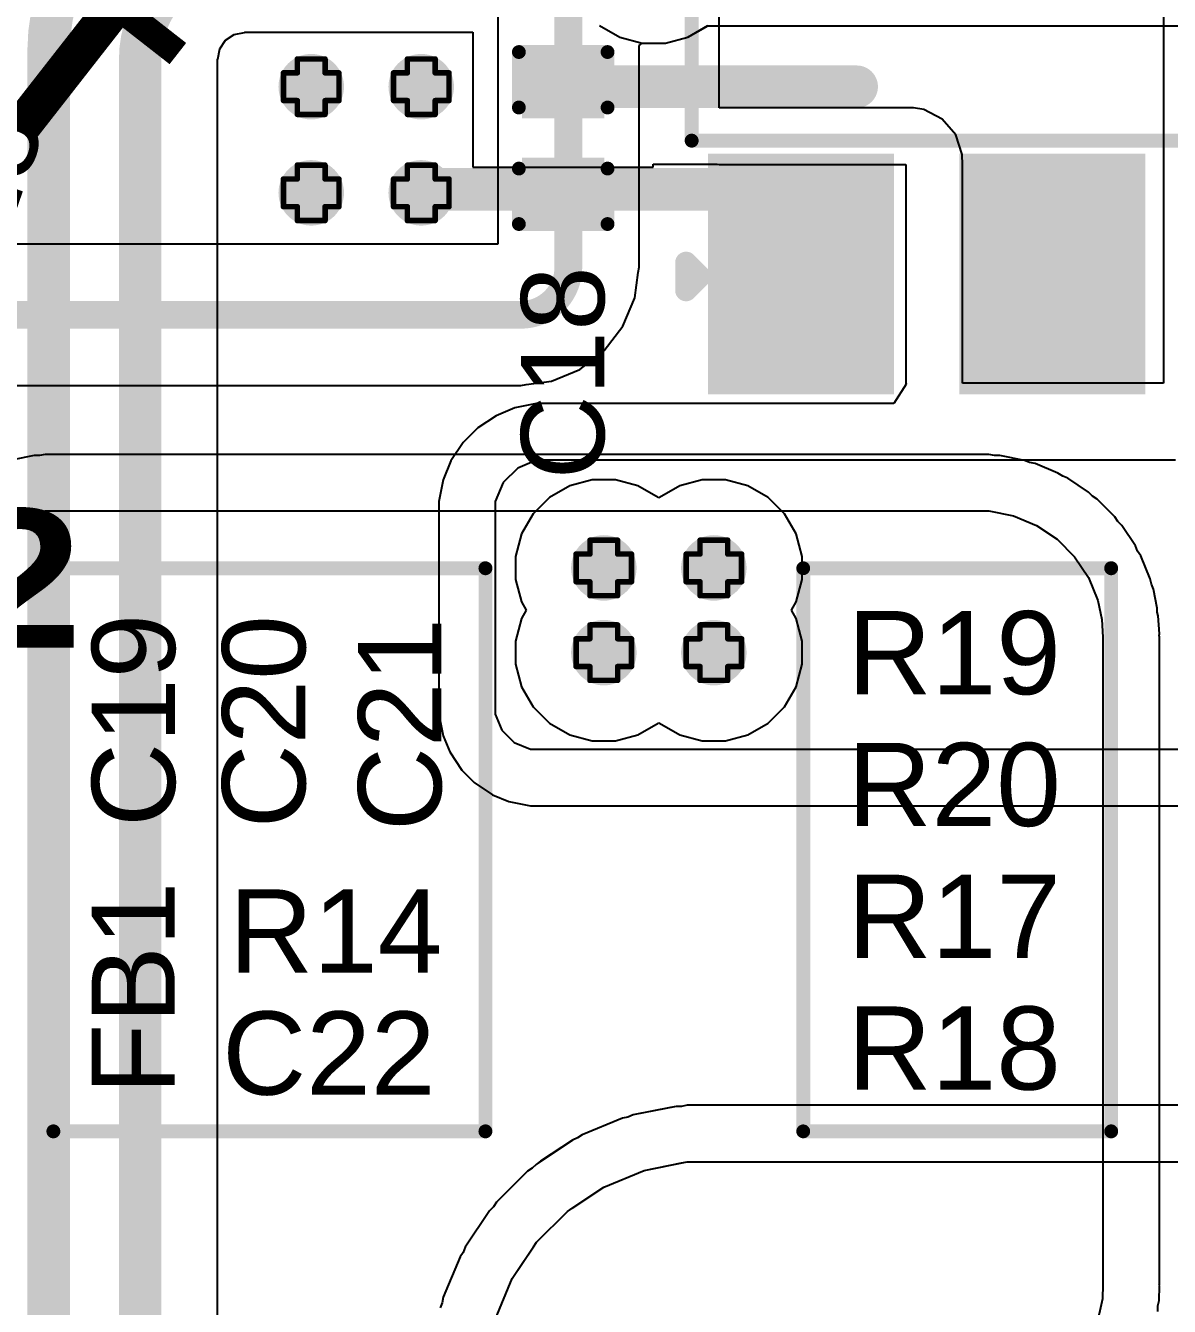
# Model space of a CAD drawing. Header units: inches. Extents: x -18 to 202, y -11 to 119.
# Drawn here: x -0.67 to 9.8, y 36.27 to 48 of the extents above; entities that cross this region are included whole.
import ezdxf

# ---------------------------------------------------------------- set-up
doc = ezdxf.new("R2010")
doc.units = ezdxf.units.IN
for name, color, linetype in [('Board Outline', 216, 'Continuous'), ('Bottom Layer', 5, 'Continuous'), ('Drill Drawing', 1, 'Continuous'), ('Ground', 16, 'Continuous'), ('Power', 76, 'Continuous'), ('Top Layer', 1, 'Continuous'), ('Top Overlay', 2, 'Continuous'), ('Top Paste', 8, 'Continuous'), ('Top Solder', 216, 'Continuous'), ('Via Holes', 16, 'Continuous')]:
    doc.layers.add(name, color=color, linetype=linetype)
doc.styles.add('Arial', font='', dxfattribs={"height": 0.2})
doc.styles.add('Arial Black_Bold', font='', dxfattribs={"height": 0.2})
doc.styles.get('Arial').set_extended_font_data('Arial')
doc.styles.get('Arial Black_Bold').set_extended_font_data('Arial Black', bold=True)

# ---------------------------------------------------------------- blocks, each defined once
blk = doc.blocks.new('SOT__223_14')
at = {"layer": 'Top Layer'}
for points in [[(-1.9, 4.05), (1.9, 4.05), (1.9, 2.05), (-1.9, 2.05)], [(-3.05, -2.05), (-1.55, -2.05), (-1.55, -4.05), (-3.05, -4.05)], [(-0.75, -2.05), (0.75, -2.05), (0.75, -4.05), (-0.75, -4.05)], [(1.55, -2.05), (3.05, -2.05), (3.05, -4.05), (1.55, -4.05)]]:
    blk.add_hatch(color=1, dxfattribs=at).paths.add_polyline_path(points)
at = {"layer": 'Top Paste'}
for points in [[(-1.9, 4.05), (1.9, 4.05), (1.9, 2.05), (-1.9, 2.05)], [(-3.05, -2.05), (-1.55, -2.05), (-1.55, -4.05), (-3.05, -4.05)], [(-0.75, -2.05), (0.75, -2.05), (0.75, -4.05), (-0.75, -4.05)], [(1.55, -2.05), (3.05, -2.05), (3.05, -4.05), (1.55, -4.05)]]:
    blk.add_hatch(color=8, dxfattribs=at).paths.add_polyline_path(points)
at = {"layer": 'Top Solder'}
for points in [[(-2.002, 4.152), (2.002, 4.152), (2.002, 1.948), (-2.002, 1.948)], [(-3.152, -1.948), (-1.448, -1.948), (-1.448, -4.152), (-3.152, -4.152)], [(-0.852, -1.948), (0.852, -1.948), (0.852, -4.152), (-0.852, -4.152)], [(1.448, -1.948), (3.152, -1.948), (3.152, -4.152), (1.448, -4.152)]]:
    blk.add_hatch(color=216, dxfattribs=at).paths.add_polyline_path(points)
at = {"layer": 'Top Overlay'}
for points, const_width in [([(-3.302, 1.803), (3.302, 1.803)], 0.127), ([(-3.302, -1.829), (-3.302, 1.803)], 0.127), ([(3.302, -1.829), (3.302, 1.803)], 0.127), ([(-3.302, -1.829), (3.302, -1.829)], 0.127), ([(-3.353, -2.946), (-3.226, -3.073)], 0.2), ([(-3.353, -2.946), (-3.353, -3.2)], 0.2), ([(-3.353, -3.2), (-3.226, -3.073)], 0.2)]:
    blk.add_lwpolyline(points, dxfattribs=dict(at, const_width=const_width))
for points, const_width in [([(-3.334, 1.803, 1), (-3.27, 1.803, 1)], 0.0635), ([(-3.334, 1.803, 1), (-3.27, 1.803, 1)], 0.0635), ([(3.27, 1.803, 1), (3.334, 1.803, 1)], 0.0635), ([(3.27, 1.803, 1), (3.334, 1.803, 1)], 0.0635), ([(-3.334, -1.829, 1), (-3.27, -1.829, 1)], 0.0635), ([(-3.334, -1.829, 1), (-3.27, -1.829, 1)], 0.0635), ([(3.27, -1.829, 1), (3.334, -1.829, 1)], 0.0635), ([(3.27, -1.829, 1), (3.334, -1.829, 1)], 0.0635), ([(-3.403, -2.946, 1), (-3.303, -2.946, 1)], 0.1), ([(-3.403, -2.946, 1), (-3.303, -2.946, 1)], 0.1), ([(-3.276, -3.073, 1), (-3.176, -3.073, 1)], 0.1), ([(-3.276, -3.073, 1), (-3.176, -3.073, 1)], 0.1), ([(-3.403, -3.2, 1), (-3.303, -3.2, 1)], 0.1), ([(-3.403, -3.2, 1), (-3.303, -3.2, 1)], 0.1)]:
    blk.add_lwpolyline(points, format="xyb", close=True, dxfattribs=dict(at, const_width=const_width))
blk = doc.blocks.new('C___0402_91')
at = {"layer": 'Top Layer'}
for points in [[(-0.699, -0.318), (-0.699, 0.318), (-0.241, 0.318), (-0.241, -0.318)], [(0.241, -0.318), (0.241, 0.318), (0.699, 0.318), (0.699, -0.318)]]:
    blk.add_hatch(color=1, dxfattribs=at).paths.add_polyline_path(points)
at = {"layer": 'Top Paste'}
for points in [[(-0.699, -0.318), (-0.699, 0.318), (-0.241, 0.318), (-0.241, -0.318)], [(0.241, -0.318), (0.241, 0.318), (0.699, 0.318), (0.699, -0.318)]]:
    blk.add_hatch(color=8, dxfattribs=at).paths.add_polyline_path(points)
at = {"layer": 'Top Solder'}
for points in [[(-0.758, -0.377), (-0.758, 0.377), (-0.181, 0.377), (-0.181, -0.377)], [(0.181, -0.377), (0.181, 0.377), (0.758, 0.377), (0.758, -0.377)]]:
    blk.add_hatch(color=216, dxfattribs=at).paths.add_polyline_path(points)
at = {"layer": 'Top Overlay', "const_width": 0.127}
for points in [[(-0.787, 0.406), (-0.787, -0.406)], [(-0.787, 0.406), (-0.279, 0.406)], [(0.279, 0.406), (0.787, 0.406)], [(0.787, 0.406), (0.787, -0.406)], [(-0.787, -0.406), (-0.279, -0.406)], [(0.279, -0.406), (0.787, -0.406)]]:
    blk.add_lwpolyline(points, dxfattribs=at)
at = {"layer": 'Top Overlay', "const_width": 0.0635}
for points in [[(-0.819, 0.406, 1), (-0.756, 0.406, 1)], [(-0.819, 0.406, 1), (-0.756, 0.406, 1)], [(-0.311, 0.406, 1), (-0.248, 0.406, 1)], [(0.248, 0.406, 1), (0.311, 0.406, 1)], [(0.756, 0.406, 1), (0.819, 0.406, 1)], [(0.756, 0.406, 1), (0.819, 0.406, 1)], [(-0.819, -0.406, 1), (-0.756, -0.406, 1)], [(-0.819, -0.406, 1), (-0.756, -0.406, 1)], [(-0.311, -0.406, 1), (-0.248, -0.406, 1)], [(0.248, -0.406, 1), (0.311, -0.406, 1)], [(0.756, -0.406, 1), (0.819, -0.406, 1)], [(0.756, -0.406, 1), (0.819, -0.406, 1)]]:
    blk.add_lwpolyline(points, format="xyb", close=True, dxfattribs=at)

msp = doc.modelspace()

# ---------------------------------------------------------------- hatches: boundary and pattern name
at = {"layer": 'Bottom Layer'}
h = msp.add_hatch(color=5, dxfattribs=at)
edge = h.paths.add_edge_path()
edge.add_arc((1.947, 47.438), 0.3, 0, 360)
h = msp.add_hatch(color=5, dxfattribs=at)
edge = h.paths.add_edge_path()
edge.add_arc((2.954, 47.438), 0.3, 0, 360)
h = msp.add_hatch(color=5, dxfattribs=at)
edge = h.paths.add_edge_path()
edge.add_arc((1.947, 46.466), 0.3, 0, 360)
h = msp.add_hatch(color=5, dxfattribs=at)
edge = h.paths.add_edge_path()
edge.add_arc((2.954, 46.466), 0.3, 0, 360)
h = msp.add_hatch(color=5, dxfattribs=at)
edge = h.paths.add_edge_path()
edge.add_arc((4.626, 43.031), 0.3, 0, 360)
h = msp.add_hatch(color=5, dxfattribs=at)
edge = h.paths.add_edge_path()
edge.add_arc((5.633, 43.031), 0.3, 0, 360)
h = msp.add_hatch(color=5, dxfattribs=at)
edge = h.paths.add_edge_path()
edge.add_arc((4.626, 42.255), 0.3, 0, 360)
h = msp.add_hatch(color=5, dxfattribs=at)
edge = h.paths.add_edge_path()
edge.add_arc((5.633, 42.255), 0.3, 0, 360)
at = {"layer": 'Ground'}
h = msp.add_hatch(color=16, dxfattribs=at)
edge = h.paths.add_edge_path()
edge.add_arc((1.947, 47.438), 0.3, 0, 360)
h = msp.add_hatch(color=16, dxfattribs=at)
edge = h.paths.add_edge_path()
edge.add_arc((2.954, 47.438), 0.3, 0, 360)
h = msp.add_hatch(color=16, dxfattribs=at)
edge = h.paths.add_edge_path()
edge.add_arc((1.947, 46.466), 0.3, 0, 360)
h = msp.add_hatch(color=16, dxfattribs=at)
edge = h.paths.add_edge_path()
edge.add_arc((2.954, 46.466), 0.3, 0, 360)
h = msp.add_hatch(color=16, dxfattribs=at)
edge = h.paths.add_edge_path()
edge.add_arc((4.626, 43.031), 0.3, 0, 360)
h = msp.add_hatch(color=16, dxfattribs=at)
edge = h.paths.add_edge_path()
edge.add_arc((5.633, 43.031), 0.3, 0, 360)
h = msp.add_hatch(color=16, dxfattribs=at)
edge = h.paths.add_edge_path()
edge.add_arc((4.626, 42.255), 0.3, 0, 360)
h = msp.add_hatch(color=16, dxfattribs=at)
edge = h.paths.add_edge_path()
edge.add_arc((5.633, 42.255), 0.3, 0, 360)
at = {"layer": 'Power'}
h = msp.add_hatch(color=76, dxfattribs=at)
edge = h.paths.add_edge_path()
edge.add_arc((1.947, 47.438), 0.3, 0, 360)
h = msp.add_hatch(color=76, dxfattribs=at)
edge = h.paths.add_edge_path()
edge.add_arc((2.954, 47.438), 0.3, 0, 360)
h = msp.add_hatch(color=76, dxfattribs=at)
edge = h.paths.add_edge_path()
edge.add_arc((1.947, 46.466), 0.3, 0, 360)
h = msp.add_hatch(color=76, dxfattribs=at)
edge = h.paths.add_edge_path()
edge.add_arc((2.954, 46.466), 0.3, 0, 360)
h = msp.add_hatch(color=76, dxfattribs=at)
edge = h.paths.add_edge_path()
edge.add_arc((4.626, 43.031), 0.3, 0, 360)
h = msp.add_hatch(color=76, dxfattribs=at)
edge = h.paths.add_edge_path()
edge.add_arc((5.633, 43.031), 0.3, 0, 360)
h = msp.add_hatch(color=76, dxfattribs=at)
edge = h.paths.add_edge_path()
edge.add_arc((4.626, 42.255), 0.3, 0, 360)
h = msp.add_hatch(color=76, dxfattribs=at)
edge = h.paths.add_edge_path()
edge.add_arc((5.633, 42.255), 0.3, 0, 360)
at = {"layer": 'Top Layer'}
h = msp.add_hatch(color=1, dxfattribs=at)
edge = h.paths.add_edge_path()
edge.add_arc((1.947, 47.438), 0.3, 0, 360)
h = msp.add_hatch(color=1, dxfattribs=at)
edge = h.paths.add_edge_path()
edge.add_arc((2.954, 47.438), 0.3, 0, 360)
h = msp.add_hatch(color=1, dxfattribs=at)
edge = h.paths.add_edge_path()
edge.add_arc((1.947, 46.466), 0.3, 0, 360)
h = msp.add_hatch(color=1, dxfattribs=at)
edge = h.paths.add_edge_path()
edge.add_arc((2.954, 46.466), 0.3, 0, 360)
h = msp.add_hatch(color=1, dxfattribs=at)
edge = h.paths.add_edge_path()
edge.add_arc((4.626, 43.031), 0.3, 0, 360)
h = msp.add_hatch(color=1, dxfattribs=at)
edge = h.paths.add_edge_path()
edge.add_arc((5.633, 43.031), 0.3, 0, 360)
h = msp.add_hatch(color=1, dxfattribs=at)
edge = h.paths.add_edge_path()
edge.add_arc((4.626, 42.255), 0.3, 0, 360)
h = msp.add_hatch(color=1, dxfattribs=at)
edge = h.paths.add_edge_path()
edge.add_arc((5.633, 42.255), 0.3, 0, 360)
at = {"layer": 'Via Holes'}
h = msp.add_hatch(color=7, dxfattribs=at)
edge = h.paths.add_edge_path()
edge.add_arc((1.947, 47.438), 0.15, 0, 360)
h = msp.add_hatch(color=7, dxfattribs=at)
edge = h.paths.add_edge_path()
edge.add_arc((2.954, 47.438), 0.15, 0, 360)
h = msp.add_hatch(color=7, dxfattribs=at)
edge = h.paths.add_edge_path()
edge.add_arc((1.947, 46.466), 0.15, 0, 360)
h = msp.add_hatch(color=7, dxfattribs=at)
edge = h.paths.add_edge_path()
edge.add_arc((2.954, 46.466), 0.15, 0, 360)
h = msp.add_hatch(color=7, dxfattribs=at)
edge = h.paths.add_edge_path()
edge.add_arc((4.626, 43.031), 0.15, 0, 360)
h = msp.add_hatch(color=7, dxfattribs=at)
edge = h.paths.add_edge_path()
edge.add_arc((5.633, 43.031), 0.15, 0, 360)
h = msp.add_hatch(color=7, dxfattribs=at)
edge = h.paths.add_edge_path()
edge.add_arc((4.626, 42.255), 0.15, 0, 360)
h = msp.add_hatch(color=7, dxfattribs=at)
edge = h.paths.add_edge_path()
edge.add_arc((5.633, 42.255), 0.15, 0, 360)

# ---------------------------------------------------------------- linework, layer by layer
at = {"layer": 'Board Outline', "const_width": 0.254}
msp.add_lwpolyline([(44.23, 62.31, -3.535496), (7.565, 62.289)], format="xyb", dxfattribs=at)
at = {"layer": 'Bottom Layer'}
for p, q in [((4.587, 47.998), (4.771, 47.892)), ((5.395, 47.892), (5.579, 47.998)), ((4.771, 47.892), (4.977, 47.837)), ((5.189, 47.837), (5.395, 47.892)), ((4.977, 47.837), (5.189, 47.837)), ((4.314, 43.784), (4.129, 43.677)), ((4.519, 43.839), (4.314, 43.784)), ((4.732, 43.839), (4.519, 43.839)), ((4.937, 43.784), (4.732, 43.839)), ((5.122, 43.677), (4.937, 43.784)), ((5.322, 43.784), (5.137, 43.677)), ((5.527, 43.839), (5.322, 43.784)), ((5.74, 43.839), (5.527, 43.839)), ((5.945, 43.784), (5.74, 43.839)), ((6.13, 43.677), (5.945, 43.784)), ((4.129, 43.677), (3.979, 43.527)), ((5.129, 43.669), (5.122, 43.677)), ((5.137, 43.677), (5.129, 43.669)), ((6.28, 43.527), (6.13, 43.677)), ((3.979, 43.527), (3.873, 43.343)), ((6.386, 43.343), (6.28, 43.527)), ((3.873, 43.343), (3.818, 43.137)), ((6.441, 43.137), (6.386, 43.343)), ((3.818, 43.137), (3.818, 42.924)), ((6.441, 42.924), (6.441, 43.137)), ((3.818, 42.924), (3.873, 42.719)), ((6.386, 42.719), (6.441, 42.924)), ((3.873, 42.719), (3.916, 42.643)), ((6.343, 42.643), (6.386, 42.719)), ((3.916, 42.643), (3.873, 42.567)), ((6.386, 42.567), (6.343, 42.643)), ((3.873, 42.567), (3.818, 42.361)), ((6.441, 42.361), (6.386, 42.567)), ((3.818, 42.361), (3.818, 42.149)), ((6.441, 42.149), (6.441, 42.361)), ((3.818, 42.149), (3.873, 41.943)), ((6.386, 41.943), (6.441, 42.149)), ((3.873, 41.943), (3.979, 41.759)), ((6.28, 41.759), (6.386, 41.943)), ((3.979, 41.759), (4.129, 41.608)), ((6.13, 41.608), (6.28, 41.759)), ((4.129, 41.608), (4.314, 41.502)), ((4.937, 41.502), (5.122, 41.608)), ((5.122, 41.608), (5.129, 41.616)), ((5.129, 41.616), (5.137, 41.608)), ((5.137, 41.608), (5.322, 41.502)), ((5.945, 41.502), (6.13, 41.608)), ((4.314, 41.502), (4.519, 41.447)), ((4.519, 41.447), (4.732, 41.447)), ((4.732, 41.447), (4.937, 41.502)), ((5.322, 41.502), (5.527, 41.447)), ((5.527, 41.447), (5.74, 41.447)), ((5.74, 41.447), (5.945, 41.502)), ((4.894, 38.022), (4.847, 38.002)), ((5.237, 38.09), (4.894, 38.022)), ((5.287, 38.1), (5.237, 38.09)), ((5.237, 38.09), (5.237, 38.09)), ((5.338, 38.1), (5.287, 38.1)), ((5.388, 38.11), (5.338, 38.1)), ((5.338, 38.1), (5.338, 38.1)), ((5.338, 38.1), (5.338, 38.1)), ((5.439, 38.11), (5.388, 38.11)), ((5.588, 38.11), (5.439, 38.11)), ((5.439, 38.11), (5.439, 38.11)), ((13.788, 38.11), (5.588, 38.11)), ((4.797, 37.992), (4.427, 37.839)), ((4.847, 38.002), (4.797, 37.992)), ((4.338, 37.791), (4.047, 37.597)), ((4.385, 37.811), (4.338, 37.791)), ((4.427, 37.839), (4.385, 37.811)), ((4.005, 37.569), (3.969, 37.533)), ((4.047, 37.597), (4.005, 37.569)), ((4.047, 37.597), (4.047, 37.597)), ((4.995, 37.514), (5.338, 37.582)), ((5.338, 37.582), (5.388, 37.592)), ((5.338, 37.582), (5.338, 37.582)), ((5.388, 37.592), (5.439, 37.592)), ((5.439, 37.592), (5.588, 37.592)), ((5.439, 37.592), (5.439, 37.592)), ((5.588, 37.592), (13.811, 37.592)), ((3.926, 37.505), (3.643, 37.222)), ((3.969, 37.533), (3.926, 37.505)), ((4.625, 37.361), (4.995, 37.514)), ((4.335, 37.167), (4.625, 37.361)), ((3.643, 37.222), (3.615, 37.179)), ((3.579, 37.143), (3.357, 36.81)), ((3.615, 37.179), (3.579, 37.143)), ((4.01, 36.855), (4.293, 37.138)), ((4.293, 37.138), (4.335, 37.167)), ((4.335, 37.167), (4.335, 37.167)), ((3.981, 36.813), (4.01, 36.855)), ((3.309, 36.721), (3.156, 36.351)), ((3.337, 36.763), (3.309, 36.721)), ((3.357, 36.81), (3.337, 36.763)), ((3.787, 36.523), (3.981, 36.813)), ((3.981, 36.813), (3.981, 36.813)), ((3.634, 36.153), (3.787, 36.523)), ((3.146, 36.301), (3.126, 36.254)), ((3.156, 36.351), (3.146, 36.301))]:
    msp.add_line(p, q, dxfattribs=at)
at = {"layer": 'Drill Drawing', "const_width": 0.0508}
for points in [[(1.82, 47.565), (1.82, 47.692)], [(1.82, 47.692), (2.074, 47.692)], [(2.074, 47.565), (2.074, 47.692)], [(2.827, 47.565), (2.827, 47.692)], [(2.827, 47.692), (3.081, 47.692)], [(3.081, 47.565), (3.081, 47.692)], [(1.693, 47.311), (1.693, 47.565)], [(1.693, 47.565), (1.82, 47.565)], [(2.074, 47.565), (2.201, 47.565)], [(2.201, 47.311), (2.201, 47.565)], [(2.7, 47.311), (2.7, 47.565)], [(2.7, 47.565), (2.827, 47.565)], [(3.081, 47.565), (3.208, 47.565)], [(3.208, 47.311), (3.208, 47.565)], [(1.693, 47.311), (1.82, 47.311)], [(1.82, 47.184), (1.82, 47.311)], [(2.074, 47.311), (2.201, 47.311)], [(2.074, 47.184), (2.074, 47.311)], [(2.7, 47.311), (2.827, 47.311)], [(2.827, 47.184), (2.827, 47.311)], [(3.081, 47.311), (3.208, 47.311)], [(3.081, 47.184), (3.081, 47.311)], [(1.82, 47.184), (2.074, 47.184)], [(2.827, 47.184), (3.081, 47.184)], [(1.82, 46.593), (1.82, 46.72)], [(1.82, 46.72), (2.074, 46.72)], [(2.074, 46.593), (2.074, 46.72)], [(2.827, 46.593), (2.827, 46.72)], [(2.827, 46.72), (3.081, 46.72)], [(3.081, 46.593), (3.081, 46.72)], [(1.693, 46.339), (1.693, 46.593)], [(1.693, 46.593), (1.82, 46.593)], [(2.074, 46.593), (2.201, 46.593)], [(2.201, 46.339), (2.201, 46.593)], [(2.7, 46.339), (2.7, 46.593)], [(2.7, 46.593), (2.827, 46.593)], [(3.081, 46.593), (3.208, 46.593)], [(3.208, 46.339), (3.208, 46.593)], [(1.693, 46.339), (1.82, 46.339)], [(1.82, 46.212), (1.82, 46.339)], [(2.074, 46.339), (2.201, 46.339)], [(2.074, 46.212), (2.074, 46.339)], [(2.7, 46.339), (2.827, 46.339)], [(2.827, 46.212), (2.827, 46.339)], [(3.081, 46.339), (3.208, 46.339)], [(3.081, 46.212), (3.081, 46.339)], [(1.82, 46.212), (2.074, 46.212)], [(2.827, 46.212), (3.081, 46.212)], [(4.499, 43.158), (4.499, 43.285)], [(4.499, 43.285), (4.753, 43.285)], [(4.753, 43.158), (4.753, 43.285)], [(5.506, 43.158), (5.506, 43.285)], [(5.506, 43.285), (5.76, 43.285)], [(5.76, 43.158), (5.76, 43.285)], [(4.372, 42.904), (4.372, 43.158)], [(4.372, 43.158), (4.499, 43.158)], [(4.753, 43.158), (4.88, 43.158)], [(4.88, 42.904), (4.88, 43.158)], [(5.379, 42.904), (5.379, 43.158)], [(5.379, 43.158), (5.506, 43.158)], [(5.76, 43.158), (5.887, 43.158)], [(5.887, 42.904), (5.887, 43.158)], [(4.372, 42.904), (4.499, 42.904)], [(4.499, 42.777), (4.499, 42.904)], [(4.753, 42.904), (4.88, 42.904)], [(4.753, 42.777), (4.753, 42.904)], [(5.379, 42.904), (5.506, 42.904)], [(5.506, 42.777), (5.506, 42.904)], [(5.76, 42.904), (5.887, 42.904)], [(5.76, 42.777), (5.76, 42.904)], [(4.499, 42.777), (4.753, 42.777)], [(5.506, 42.777), (5.76, 42.777)], [(4.499, 42.382), (4.499, 42.509)], [(4.499, 42.509), (4.753, 42.509)], [(4.753, 42.382), (4.753, 42.509)], [(5.506, 42.382), (5.506, 42.509)], [(5.506, 42.509), (5.76, 42.509)], [(5.76, 42.382), (5.76, 42.509)], [(4.372, 42.128), (4.372, 42.382)], [(4.372, 42.382), (4.499, 42.382)], [(4.753, 42.382), (4.88, 42.382)], [(4.88, 42.128), (4.88, 42.382)], [(5.379, 42.128), (5.379, 42.382)], [(5.379, 42.382), (5.506, 42.382)], [(5.76, 42.382), (5.887, 42.382)], [(5.887, 42.128), (5.887, 42.382)], [(4.372, 42.128), (4.499, 42.128)], [(4.499, 42.001), (4.499, 42.128)], [(4.753, 42.128), (4.88, 42.128)], [(4.753, 42.001), (4.753, 42.128)], [(5.379, 42.128), (5.506, 42.128)], [(5.506, 42.001), (5.506, 42.128)], [(5.76, 42.128), (5.887, 42.128)], [(5.76, 42.001), (5.76, 42.128)], [(4.499, 42.001), (4.753, 42.001)], [(5.506, 42.001), (5.76, 42.001)]]:
    msp.add_lwpolyline(points, dxfattribs=at)
at = {"layer": 'Drill Drawing', "const_width": 0.0254}
for points in [[(1.807, 47.692, 1), (1.832, 47.692, 1)], [(1.807, 47.692, 1), (1.832, 47.692, 1)], [(2.061, 47.692, 1), (2.086, 47.692, 1)], [(2.061, 47.692, 1), (2.086, 47.692, 1)], [(2.815, 47.692, 1), (2.84, 47.692, 1)], [(2.815, 47.692, 1), (2.84, 47.692, 1)], [(3.069, 47.692, 1), (3.094, 47.692, 1)], [(3.069, 47.692, 1), (3.094, 47.692, 1)], [(1.68, 47.565, 1), (1.705, 47.565, 1)], [(1.68, 47.565, 1), (1.705, 47.565, 1)], [(1.807, 47.565, 1), (1.832, 47.565, 1)], [(1.807, 47.565, 1), (1.832, 47.565, 1)], [(2.061, 47.565, 1), (2.086, 47.565, 1)], [(2.061, 47.565, 1), (2.086, 47.565, 1)], [(2.188, 47.565, 1), (2.213, 47.565, 1)], [(2.188, 47.565, 1), (2.213, 47.565, 1)], [(2.688, 47.565, 1), (2.713, 47.565, 1)], [(2.688, 47.565, 1), (2.713, 47.565, 1)], [(2.815, 47.565, 1), (2.84, 47.565, 1)], [(2.815, 47.565, 1), (2.84, 47.565, 1)], [(3.069, 47.565, 1), (3.094, 47.565, 1)], [(3.069, 47.565, 1), (3.094, 47.565, 1)], [(3.196, 47.565, 1), (3.221, 47.565, 1)], [(3.196, 47.565, 1), (3.221, 47.565, 1)], [(1.68, 47.311, 1), (1.705, 47.311, 1)], [(1.68, 47.311, 1), (1.705, 47.311, 1)], [(1.807, 47.311, 1), (1.832, 47.311, 1)], [(1.807, 47.311, 1), (1.832, 47.311, 1)], [(2.061, 47.311, 1), (2.086, 47.311, 1)], [(2.061, 47.311, 1), (2.086, 47.311, 1)], [(2.188, 47.311, 1), (2.213, 47.311, 1)], [(2.188, 47.311, 1), (2.213, 47.311, 1)], [(2.688, 47.311, 1), (2.713, 47.311, 1)], [(2.688, 47.311, 1), (2.713, 47.311, 1)], [(2.815, 47.311, 1), (2.84, 47.311, 1)], [(2.815, 47.311, 1), (2.84, 47.311, 1)], [(3.069, 47.311, 1), (3.094, 47.311, 1)], [(3.069, 47.311, 1), (3.094, 47.311, 1)], [(3.196, 47.311, 1), (3.221, 47.311, 1)], [(3.196, 47.311, 1), (3.221, 47.311, 1)], [(1.807, 47.184, 1), (1.832, 47.184, 1)], [(1.807, 47.184, 1), (1.832, 47.184, 1)], [(2.061, 47.184, 1), (2.086, 47.184, 1)], [(2.061, 47.184, 1), (2.086, 47.184, 1)], [(2.815, 47.184, 1), (2.84, 47.184, 1)], [(2.815, 47.184, 1), (2.84, 47.184, 1)], [(3.069, 47.184, 1), (3.094, 47.184, 1)], [(3.069, 47.184, 1), (3.094, 47.184, 1)], [(1.807, 46.72, 1), (1.832, 46.72, 1)], [(1.807, 46.72, 1), (1.832, 46.72, 1)], [(2.061, 46.72, 1), (2.086, 46.72, 1)], [(2.061, 46.72, 1), (2.086, 46.72, 1)], [(2.815, 46.72, 1), (2.84, 46.72, 1)], [(2.815, 46.72, 1), (2.84, 46.72, 1)], [(3.069, 46.72, 1), (3.094, 46.72, 1)], [(3.069, 46.72, 1), (3.094, 46.72, 1)], [(1.68, 46.593, 1), (1.705, 46.593, 1)], [(1.68, 46.593, 1), (1.705, 46.593, 1)], [(1.807, 46.593, 1), (1.832, 46.593, 1)], [(1.807, 46.593, 1), (1.832, 46.593, 1)], [(2.061, 46.593, 1), (2.086, 46.593, 1)], [(2.061, 46.593, 1), (2.086, 46.593, 1)], [(2.188, 46.593, 1), (2.213, 46.593, 1)], [(2.188, 46.593, 1), (2.213, 46.593, 1)], [(2.688, 46.593, 1), (2.713, 46.593, 1)], [(2.688, 46.593, 1), (2.713, 46.593, 1)], [(2.815, 46.593, 1), (2.84, 46.593, 1)], [(2.815, 46.593, 1), (2.84, 46.593, 1)], [(3.069, 46.593, 1), (3.094, 46.593, 1)], [(3.069, 46.593, 1), (3.094, 46.593, 1)], [(3.196, 46.593, 1), (3.221, 46.593, 1)], [(3.196, 46.593, 1), (3.221, 46.593, 1)], [(1.68, 46.339, 1), (1.705, 46.339, 1)], [(1.68, 46.339, 1), (1.705, 46.339, 1)], [(1.807, 46.339, 1), (1.832, 46.339, 1)], [(1.807, 46.339, 1), (1.832, 46.339, 1)], [(2.061, 46.339, 1), (2.086, 46.339, 1)], [(2.061, 46.339, 1), (2.086, 46.339, 1)], [(2.188, 46.339, 1), (2.213, 46.339, 1)], [(2.188, 46.339, 1), (2.213, 46.339, 1)], [(2.688, 46.339, 1), (2.713, 46.339, 1)], [(2.688, 46.339, 1), (2.713, 46.339, 1)], [(2.815, 46.339, 1), (2.84, 46.339, 1)], [(2.815, 46.339, 1), (2.84, 46.339, 1)], [(3.069, 46.339, 1), (3.094, 46.339, 1)], [(3.069, 46.339, 1), (3.094, 46.339, 1)], [(3.196, 46.339, 1), (3.221, 46.339, 1)], [(3.196, 46.339, 1), (3.221, 46.339, 1)], [(1.807, 46.212, 1), (1.832, 46.212, 1)], [(1.807, 46.212, 1), (1.832, 46.212, 1)], [(2.061, 46.212, 1), (2.086, 46.212, 1)], [(2.061, 46.212, 1), (2.086, 46.212, 1)], [(2.815, 46.212, 1), (2.84, 46.212, 1)], [(2.815, 46.212, 1), (2.84, 46.212, 1)], [(3.069, 46.212, 1), (3.094, 46.212, 1)], [(3.069, 46.212, 1), (3.094, 46.212, 1)], [(4.486, 43.285, 1), (4.511, 43.285, 1)], [(4.486, 43.285, 1), (4.511, 43.285, 1)], [(4.74, 43.285, 1), (4.765, 43.285, 1)], [(4.74, 43.285, 1), (4.765, 43.285, 1)], [(5.494, 43.285, 1), (5.519, 43.285, 1)], [(5.494, 43.285, 1), (5.519, 43.285, 1)], [(5.748, 43.285, 1), (5.773, 43.285, 1)], [(5.748, 43.285, 1), (5.773, 43.285, 1)], [(4.359, 43.158, 1), (4.384, 43.158, 1)], [(4.359, 43.158, 1), (4.384, 43.158, 1)], [(4.486, 43.158, 1), (4.511, 43.158, 1)], [(4.486, 43.158, 1), (4.511, 43.158, 1)], [(4.74, 43.158, 1), (4.765, 43.158, 1)], [(4.74, 43.158, 1), (4.765, 43.158, 1)], [(4.867, 43.158, 1), (4.892, 43.158, 1)], [(4.867, 43.158, 1), (4.892, 43.158, 1)], [(5.367, 43.158, 1), (5.392, 43.158, 1)], [(5.367, 43.158, 1), (5.392, 43.158, 1)], [(5.494, 43.158, 1), (5.519, 43.158, 1)], [(5.494, 43.158, 1), (5.519, 43.158, 1)], [(5.748, 43.158, 1), (5.773, 43.158, 1)], [(5.748, 43.158, 1), (5.773, 43.158, 1)], [(5.875, 43.158, 1), (5.9, 43.158, 1)], [(5.875, 43.158, 1), (5.9, 43.158, 1)], [(4.359, 42.904, 1), (4.384, 42.904, 1)], [(4.359, 42.904, 1), (4.384, 42.904, 1)], [(4.486, 42.904, 1), (4.511, 42.904, 1)], [(4.486, 42.904, 1), (4.511, 42.904, 1)], [(4.74, 42.904, 1), (4.765, 42.904, 1)], [(4.74, 42.904, 1), (4.765, 42.904, 1)], [(4.867, 42.904, 1), (4.892, 42.904, 1)], [(4.867, 42.904, 1), (4.892, 42.904, 1)], [(5.367, 42.904, 1), (5.392, 42.904, 1)], [(5.367, 42.904, 1), (5.392, 42.904, 1)], [(5.494, 42.904, 1), (5.519, 42.904, 1)], [(5.494, 42.904, 1), (5.519, 42.904, 1)], [(5.748, 42.904, 1), (5.773, 42.904, 1)], [(5.748, 42.904, 1), (5.773, 42.904, 1)], [(5.875, 42.904, 1), (5.9, 42.904, 1)], [(5.875, 42.904, 1), (5.9, 42.904, 1)], [(4.486, 42.777, 1), (4.511, 42.777, 1)], [(4.486, 42.777, 1), (4.511, 42.777, 1)], [(4.74, 42.777, 1), (4.765, 42.777, 1)], [(4.74, 42.777, 1), (4.765, 42.777, 1)], [(5.494, 42.777, 1), (5.519, 42.777, 1)], [(5.494, 42.777, 1), (5.519, 42.777, 1)], [(5.748, 42.777, 1), (5.773, 42.777, 1)], [(5.748, 42.777, 1), (5.773, 42.777, 1)], [(4.486, 42.509, 1), (4.511, 42.509, 1)], [(4.486, 42.509, 1), (4.511, 42.509, 1)], [(4.74, 42.509, 1), (4.765, 42.509, 1)], [(4.74, 42.509, 1), (4.765, 42.509, 1)], [(5.494, 42.509, 1), (5.519, 42.509, 1)], [(5.494, 42.509, 1), (5.519, 42.509, 1)], [(5.748, 42.509, 1), (5.773, 42.509, 1)], [(5.748, 42.509, 1), (5.773, 42.509, 1)], [(4.359, 42.382, 1), (4.384, 42.382, 1)], [(4.359, 42.382, 1), (4.384, 42.382, 1)], [(4.486, 42.382, 1), (4.511, 42.382, 1)], [(4.486, 42.382, 1), (4.511, 42.382, 1)], [(4.74, 42.382, 1), (4.765, 42.382, 1)], [(4.74, 42.382, 1), (4.765, 42.382, 1)], [(4.867, 42.382, 1), (4.892, 42.382, 1)], [(4.867, 42.382, 1), (4.892, 42.382, 1)], [(5.367, 42.382, 1), (5.392, 42.382, 1)], [(5.367, 42.382, 1), (5.392, 42.382, 1)], [(5.494, 42.382, 1), (5.519, 42.382, 1)], [(5.494, 42.382, 1), (5.519, 42.382, 1)], [(5.748, 42.382, 1), (5.773, 42.382, 1)], [(5.748, 42.382, 1), (5.773, 42.382, 1)], [(5.875, 42.382, 1), (5.9, 42.382, 1)], [(5.875, 42.382, 1), (5.9, 42.382, 1)], [(4.359, 42.128, 1), (4.384, 42.128, 1)], [(4.359, 42.128, 1), (4.384, 42.128, 1)], [(4.486, 42.128, 1), (4.511, 42.128, 1)], [(4.486, 42.128, 1), (4.511, 42.128, 1)], [(4.74, 42.128, 1), (4.765, 42.128, 1)], [(4.74, 42.128, 1), (4.765, 42.128, 1)], [(4.867, 42.128, 1), (4.892, 42.128, 1)], [(4.867, 42.128, 1), (4.892, 42.128, 1)], [(5.367, 42.128, 1), (5.392, 42.128, 1)], [(5.367, 42.128, 1), (5.392, 42.128, 1)], [(5.494, 42.128, 1), (5.519, 42.128, 1)], [(5.494, 42.128, 1), (5.519, 42.128, 1)], [(5.748, 42.128, 1), (5.773, 42.128, 1)], [(5.748, 42.128, 1), (5.773, 42.128, 1)], [(5.875, 42.128, 1), (5.9, 42.128, 1)], [(5.875, 42.128, 1), (5.9, 42.128, 1)], [(4.486, 42.001, 1), (4.511, 42.001, 1)], [(4.486, 42.001, 1), (4.511, 42.001, 1)], [(4.74, 42.001, 1), (4.765, 42.001, 1)], [(4.74, 42.001, 1), (4.765, 42.001, 1)], [(5.494, 42.001, 1), (5.519, 42.001, 1)], [(5.494, 42.001, 1), (5.519, 42.001, 1)], [(5.748, 42.001, 1), (5.773, 42.001, 1)], [(5.748, 42.001, 1), (5.773, 42.001, 1)]]:
    msp.add_lwpolyline(points, format="xyb", close=True, dxfattribs=at)
at = {"layer": 'Ground'}
for p, q in [((4.587, 47.998), (4.771, 47.892)), ((5.395, 47.892), (5.579, 47.998)), ((4.771, 47.892), (4.977, 47.837)), ((5.189, 47.837), (5.395, 47.892)), ((4.977, 47.837), (5.189, 47.837)), ((4.314, 43.784), (4.129, 43.677)), ((4.519, 43.839), (4.314, 43.784)), ((4.732, 43.839), (4.519, 43.839)), ((4.937, 43.784), (4.732, 43.839)), ((5.122, 43.677), (4.937, 43.784)), ((5.322, 43.784), (5.137, 43.677)), ((5.527, 43.839), (5.322, 43.784)), ((5.74, 43.839), (5.527, 43.839)), ((5.945, 43.784), (5.74, 43.839)), ((6.13, 43.677), (5.945, 43.784)), ((4.129, 43.677), (3.979, 43.527)), ((5.129, 43.669), (5.122, 43.677)), ((5.137, 43.677), (5.129, 43.669)), ((6.28, 43.527), (6.13, 43.677)), ((3.979, 43.527), (3.873, 43.343)), ((6.386, 43.343), (6.28, 43.527)), ((3.873, 43.343), (3.818, 43.137)), ((6.441, 43.137), (6.386, 43.343)), ((3.818, 43.137), (3.818, 42.924)), ((6.441, 42.924), (6.441, 43.137)), ((3.818, 42.924), (3.873, 42.719)), ((6.386, 42.719), (6.441, 42.924)), ((3.873, 42.719), (3.916, 42.643)), ((6.343, 42.643), (6.386, 42.719)), ((3.916, 42.643), (3.873, 42.567)), ((6.386, 42.567), (6.343, 42.643)), ((3.873, 42.567), (3.818, 42.361)), ((6.441, 42.361), (6.386, 42.567)), ((3.818, 42.361), (3.818, 42.149)), ((6.441, 42.149), (6.441, 42.361)), ((3.818, 42.149), (3.873, 41.943)), ((6.386, 41.943), (6.441, 42.149)), ((3.873, 41.943), (3.979, 41.759)), ((6.28, 41.759), (6.386, 41.943)), ((3.979, 41.759), (4.129, 41.608)), ((6.13, 41.608), (6.28, 41.759)), ((4.129, 41.608), (4.314, 41.502)), ((4.937, 41.502), (5.122, 41.608)), ((5.122, 41.608), (5.129, 41.616)), ((5.129, 41.616), (5.137, 41.608)), ((5.137, 41.608), (5.322, 41.502)), ((5.945, 41.502), (6.13, 41.608)), ((4.314, 41.502), (4.519, 41.447)), ((4.519, 41.447), (4.732, 41.447)), ((4.732, 41.447), (4.937, 41.502)), ((5.322, 41.502), (5.527, 41.447)), ((5.527, 41.447), (5.74, 41.447)), ((5.74, 41.447), (5.945, 41.502)), ((4.894, 38.022), (4.847, 38.002)), ((5.287, 38.1), (4.894, 38.022)), ((5.338, 38.1), (5.287, 38.1)), ((5.388, 38.11), (5.338, 38.1)), ((5.588, 38.11), (5.388, 38.11)), ((13.788, 38.11), (5.588, 38.11)), ((4.797, 37.992), (4.427, 37.839)), ((4.847, 38.002), (4.797, 37.992)), ((4.338, 37.791), (4.005, 37.569)), ((4.385, 37.811), (4.338, 37.791)), ((4.427, 37.839), (4.385, 37.811)), ((4.005, 37.569), (3.969, 37.533)), ((4.995, 37.514), (5.388, 37.592)), ((5.388, 37.592), (5.588, 37.592)), ((5.588, 37.592), (13.811, 37.592)), ((3.926, 37.505), (3.643, 37.222)), ((3.969, 37.533), (3.926, 37.505)), ((4.625, 37.361), (4.995, 37.514)), ((4.293, 37.138), (4.625, 37.361)), ((3.643, 37.222), (3.615, 37.179)), ((3.579, 37.143), (3.357, 36.81)), ((3.615, 37.179), (3.579, 37.143)), ((4.01, 36.855), (4.293, 37.138)), ((3.787, 36.523), (4.01, 36.855)), ((3.309, 36.721), (3.156, 36.351)), ((3.337, 36.763), (3.309, 36.721)), ((3.357, 36.81), (3.337, 36.763)), ((3.634, 36.153), (3.787, 36.523)), ((3.146, 36.301), (3.126, 36.254)), ((3.156, 36.351), (3.146, 36.301))]:
    msp.add_line(p, q, dxfattribs=at)
at = {"layer": 'Power'}
for p, q in [((3.654, 48.578), (3.654, 45.996)), ((5.395, 47.892), (5.578, 47.997)), ((5.578, 47.997), (10.286, 47.997)), ((5.189, 47.837), (5.395, 47.892)), ((4.949, 47.816), (4.977, 47.837)), ((4.949, 45.784), (4.949, 47.816)), ((4.977, 47.837), (5.189, 47.837)), ((3.654, 45.996), (-2.707, 45.996)), ((4.939, 45.736), (4.949, 45.784)), ((4.909, 45.504), (4.939, 45.736)), ((4.801, 45.244), (4.909, 45.504)), ((4.63, 45.021), (4.801, 45.244)), ((4.406, 44.849), (4.63, 45.021)), ((4.146, 44.741), (4.406, 44.849)), ((-2.696, 44.701), (3.867, 44.701)), ((3.867, 44.701), (3.914, 44.711)), ((3.914, 44.711), (4.146, 44.741)), ((-0.591, 44.061), (-0.785, 44.022)), ((-0.54, 44.061), (-0.591, 44.061)), ((-0.49, 44.071), (-0.54, 44.061)), ((-0.391, 44.071), (-0.49, 44.071)), ((8.038, 44.071), (-0.391, 44.071)), ((-0.391, 44.071), (-0.391, 44.071)), ((8.152, 44.071), (8.038, 44.071)), ((8.202, 44.061), (8.152, 44.071)), ((8.253, 44.061), (8.202, 44.061)), ((8.477, 44.016), (8.253, 44.061)), ((8.524, 43.997), (8.477, 44.016)), ((8.574, 43.987), (8.524, 43.997)), ((8.784, 43.9), (8.574, 43.987)), ((8.827, 43.871), (8.784, 43.9)), ((8.874, 43.852), (8.827, 43.871)), ((9.063, 43.725), (8.874, 43.852)), ((9.099, 43.689), (9.063, 43.725)), ((9.142, 43.661), (9.099, 43.689)), ((9.303, 43.5), (9.142, 43.661)), ((-0.684, 43.514), (-0.49, 43.553)), ((-0.49, 43.553), (-0.391, 43.553)), ((-0.391, 43.553), (-0.391, 43.553)), ((-0.391, 43.553), (8.038, 43.553)), ((8.038, 43.553), (8.152, 43.553)), ((8.152, 43.553), (8.376, 43.508)), ((8.376, 43.508), (8.586, 43.421)), ((8.586, 43.421), (8.775, 43.295)), ((9.331, 43.457), (9.303, 43.5)), ((9.367, 43.421), (9.331, 43.457)), ((9.494, 43.232), (9.367, 43.421)), ((8.775, 43.295), (8.936, 43.134)), ((9.513, 43.185), (9.494, 43.232)), ((9.542, 43.142), (9.513, 43.185)), ((8.936, 43.134), (9.063, 42.944)), ((9.629, 42.932), (9.542, 43.142)), ((9.063, 42.944), (9.15, 42.734)), ((9.639, 42.882), (9.629, 42.932)), ((9.658, 42.835), (9.639, 42.882)), ((9.693, 42.661), (9.658, 42.835)), ((9.15, 42.734), (9.185, 42.56)), ((9.693, 42.626), (9.693, 42.661)), ((9.702, 42.592), (9.693, 42.626)), ((9.712, 42.428), (9.702, 42.592)), ((9.185, 42.56), (9.195, 42.397)), ((9.195, 42.397), (9.195, 42.396)), ((9.195, 42.396), (9.195, 42.396)), ((9.195, 42.396), (9.195, 42.396)), ((9.195, 42.396), (9.195, 36.469)), ((9.709, 42.412), (9.712, 42.428)), ((9.713, 42.397), (9.709, 42.412)), ((9.713, 42.396), (9.713, 42.397)), ((9.713, 36.469), (9.713, 42.396)), ((9.713, 42.396), (9.713, 42.396)), ((9.195, 36.469), (9.191, 36.336)), ((9.709, 36.323), (9.712, 36.456)), ((9.711, 36.463), (9.713, 36.469)), ((9.712, 36.456), (9.711, 36.463)), ((9.191, 36.336), (9.133, 36.077)), ((9.697, 36.222), (9.698, 36.274)), ((9.698, 36.274), (9.709, 36.323))]:
    msp.add_line(p, q, dxfattribs=at)
at = {"layer": 'Power', "const_width": 0.254}
for points in [[(4.301, 45.784), (4.301, 49.49)], [(-3.958, 45.349), (3.867, 45.349)]]:
    msp.add_lwpolyline(points, dxfattribs=at)
msp.add_lwpolyline([(4.301, 45.784, -0.414214), (3.867, 45.349)], format="xyb", dxfattribs=at)
at = {"layer": 'Power', "const_width": 0.127}
for points in [[(4.238, 45.784, 1), (4.365, 45.784, 1)], [(4.238, 45.784, 1), (4.365, 45.784, 1)], [(3.803, 45.349, 1), (3.93, 45.349, 1)], [(3.803, 45.349, 1), (3.93, 45.349, 1)]]:
    msp.add_lwpolyline(points, format="xyb", close=True, dxfattribs=at)
at = {"layer": 'Top Layer'}
for p, q in [((5.682, 47.244), (5.682, 52.791)), ((9.749, 49.351), (9.749, 44.723)), ((1.11, 47.784), (1.163, 47.863)), ((1.163, 47.863), (1.242, 47.916)), ((1.242, 47.916), (1.335, 47.934)), ((1.335, 47.934), (1.335, 47.936)), ((1.335, 47.936), (3.428, 47.936)), ((3.428, 47.936), (3.428, 46.702)), ((1.092, 47.69), (1.11, 47.784)), ((1.09, 35.619), (1.09, 47.69)), ((1.09, 47.69), (1.092, 47.69)), ((7.461, 47.244), (5.682, 47.244)), ((5.682, 47.244), (5.682, 47.244)), ((7.555, 47.228), (7.461, 47.244)), ((7.461, 47.244), (7.461, 47.244)), ((7.724, 47.142), (7.555, 47.228)), ((7.848, 46.998), (7.724, 47.142)), ((7.907, 46.818), (7.848, 46.998)), ((7.909, 46.723), (7.907, 46.818)), ((3.428, 46.702), (5.079, 46.702)), ((5.079, 46.702), (5.079, 46.729)), ((5.079, 46.729), (5.665, 46.729)), ((5.665, 46.729), (5.682, 46.726)), ((5.682, 46.726), (7.391, 46.726)), ((7.391, 46.726), (7.391, 46.717)), ((7.391, 46.717), (7.391, 44.723)), ((7.909, 44.723), (7.909, 46.723)), ((7.393, 44.714), (7.281, 44.536)), ((7.391, 44.723), (7.393, 44.714)), ((9.749, 44.723), (7.909, 44.723)), ((3.812, 44.497), (3.639, 44.425)), ((4.01, 44.536), (3.812, 44.497)), ((7.281, 44.536), (4.01, 44.536)), ((3.639, 44.425), (3.471, 44.313)), ((3.471, 44.313), (3.338, 44.18)), ((3.338, 44.18), (3.226, 44.012)), ((3.226, 44.012), (3.154, 43.838)), ((4.01, 44.018), (3.837, 43.946)), ((4.104, 44.018), (4.01, 44.018)), ((9.86, 44.018), (4.104, 44.018)), ((3.837, 43.946), (3.704, 43.814)), ((3.154, 43.838), (3.114, 43.64)), ((3.704, 43.814), (3.632, 43.64)), ((3.114, 43.64), (3.114, 41.691)), ((3.632, 43.64), (3.632, 43.546)), ((3.632, 43.546), (3.632, 41.771)), ((3.632, 43.546), (3.632, 43.546)), ((3.632, 41.771), (3.632, 41.691)), ((3.114, 41.691), (3.154, 41.493)), ((3.632, 41.691), (3.693, 41.544)), ((3.693, 41.544), (3.806, 41.432)), ((3.154, 41.493), (3.215, 41.346)), ((3.806, 41.432), (3.953, 41.371)), ((3.215, 41.346), (3.327, 41.178)), ((3.953, 41.371), (4.032, 41.371)), ((4.032, 41.371), (4.032, 41.371)), ((4.032, 41.371), (11.278, 41.371)), ((3.327, 41.178), (3.439, 41.065)), ((3.439, 41.065), (3.607, 40.953)), ((3.607, 40.953), (3.755, 40.892)), ((3.755, 40.892), (3.953, 40.853)), ((3.953, 40.853), (10.576, 40.853))]:
    msp.add_line(p, q, dxfattribs=at)
at = {"layer": 'Top Layer', "const_width": 0.389}
for points in [[(-0.457, 47.774, -0.414214), (1.21, 49.441)], [(0.381, 47.69, -0.414214), (1.335, 48.645)], [(2.954, 46.466, -0.414214), (2.987, 46.498)], [(5.657, 46.498, -0.414214), (6.432, 45.723)]]:
    msp.add_lwpolyline(points, format="xyb", dxfattribs=at)
for points in [[(-0.457, 35.535), (-0.457, 47.774)], [(0.381, 25.465), (0.381, 47.69)], [(4.254, 47.438), (6.941, 47.438)], [(2.987, 46.498), (4.254, 46.498)], [(4.254, 46.498), (5.657, 46.498)]]:
    msp.add_lwpolyline(points, dxfattribs=at)
at = {"layer": 'Top Layer', "const_width": 0.195}
for points in [[(-0.555, 47.774, 1), (-0.36, 47.774, 1)], [(-0.555, 47.774, 1), (-0.36, 47.774, 1)], [(0.284, 47.69, 1), (0.478, 47.69, 1)], [(0.284, 47.69, 1), (0.478, 47.69, 1)], [(4.157, 47.438, 1), (4.351, 47.438, 1)], [(6.844, 47.438, 1), (7.038, 47.438, 1)], [(2.89, 46.498, 1), (3.084, 46.498, 1)], [(2.89, 46.498, 1), (3.084, 46.498, 1)], [(4.157, 46.498, 1), (4.351, 46.498, 1)], [(4.157, 46.498, 1), (4.351, 46.498, 1)], [(5.559, 46.498, 1), (5.754, 46.498, 1)], [(5.559, 46.498, 1), (5.754, 46.498, 1)], [(2.857, 46.466, 1), (3.052, 46.466, 1)], [(6.335, 45.723, 1), (6.529, 45.723, 1)]]:
    msp.add_lwpolyline(points, format="xyb", close=True, dxfattribs=at)
at = {"layer": 'Top Overlay', "const_width": 0.127}
for points in [[(-0.414, 43.028), (3.542, 43.028)], [(-0.414, 37.871), (-0.414, 43.028)], [(3.542, 37.871), (3.542, 43.028)], [(6.452, 43.028), (9.271, 43.028)], [(6.452, 37.871), (6.452, 43.028)], [(9.271, 37.871), (9.271, 43.028)], [(-0.414, 37.871), (3.542, 37.871)], [(6.452, 37.871), (9.271, 37.871)]]:
    msp.add_lwpolyline(points, dxfattribs=at)
at = {"layer": 'Top Overlay', "const_width": 0.0635}
for points in [[(-0.446, 43.028, 1), (-0.382, 43.028, 1)], [(-0.446, 43.028, 1), (-0.382, 43.028, 1)], [(3.51, 43.028, 1), (3.574, 43.028, 1)], [(3.51, 43.028, 1), (3.574, 43.028, 1)], [(6.42, 43.028, 1), (6.483, 43.028, 1)], [(6.42, 43.028, 1), (6.483, 43.028, 1)], [(9.239, 43.028, 1), (9.303, 43.028, 1)], [(9.239, 43.028, 1), (9.303, 43.028, 1)], [(-0.446, 37.871, 1), (-0.382, 37.871, 1)], [(-0.446, 37.871, 1), (-0.382, 37.871, 1)], [(3.51, 37.871, 1), (3.574, 37.871, 1)], [(3.51, 37.871, 1), (3.574, 37.871, 1)], [(6.42, 37.871, 1), (6.483, 37.871, 1)], [(6.42, 37.871, 1), (6.483, 37.871, 1)], [(9.239, 37.871, 1), (9.303, 37.871, 1)], [(9.239, 37.871, 1), (9.303, 37.871, 1)]]:
    msp.add_lwpolyline(points, format="xyb", close=True, dxfattribs=at)

# ---------------------------------------------------------------- block references
msp.add_blockref('SOT__223_14', (8.732, 48.773))
at = {"rotation": 90}
msp.add_blockref('C___0402_91', (4.254, 46.968), dxfattribs=at)

# ---------------------------------------------------------------- texts
at = {"layer": 'Top Overlay'}
for s, height, rotation, style, p in [('NXT', 1.524, 322, 'Arial Black_Bold', (-3.956, 49.622)), ('C23', 0.762, 71, 'Arial', (-1.119, 45.244)), ('C18', 0.762, 90, 'Arial', (4.63, 43.841)), ('C19', 0.762, 90, 'Arial', (0.7, 40.659)), ('C20', 0.762, 90, 'Arial', (1.893, 40.646)), ('C21', 0.762, 90, 'Arial', (3.138, 40.621)), ('FB1', 0.762, 90, 'Arial', (0.698, 38.207))]:
    msp.add_text(s, height=height, rotation=rotation, dxfattribs=dict(at, style=style)).set_placement(p)
for s, height, style, p in [('2', 1.27, 'Arial Black_Bold', (-1.277, 42.3)), ('R19', 0.762, 'Arial', (6.858, 41.874)), ('R20', 0.762, 'Arial', (6.858, 40.667)), ('R17', 0.762, 'Arial', (6.858, 39.46)), ('R14', 0.762, 'Arial', (1.195, 39.325)), ('C22', 0.762, 'Arial', (1.132, 38.207)), ('R18', 0.762, 'Arial', (6.858, 38.253))]:
    msp.add_text(s, height=height, dxfattribs=dict(at, style=style)).set_placement(p)

doc.saveas('drawing.dxf')
